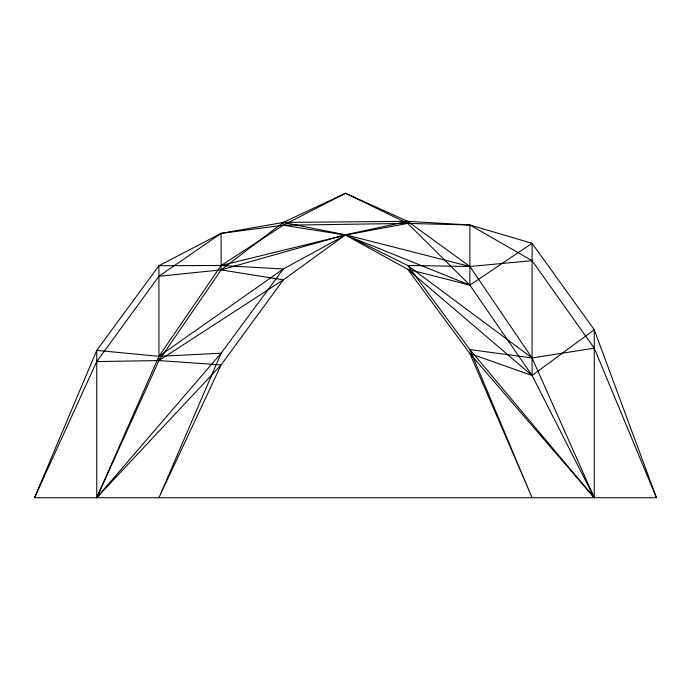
<?xml version="1.0" encoding="UTF-8"?>
<svg xmlns="http://www.w3.org/2000/svg" width="691" height="691" viewBox="0 0 691 691"><rect width="100%" height="100%" fill="white"/><g stroke="black" fill="none" stroke-linecap="round" stroke-linejoin="round"><path stroke-width="1.04" d="M34.55 497.727L96.74 350.372L158.93 265.724L221.12 233.368L283.31 222.424L407.69 221.336L469.88 224.99L532.07 243.31L594.26 329.745L656.45 497.727L34.55 497.727L96.74 361.574L158.93 276.253L221.12 233.368L283.31 225.223L407.69 223.409L469.88 224.99L532.07 260.671L594.26 348.178L656.45 497.727M532.07 260.671L469.88 266.493L345.5 234.785L283.31 279.89L221.12 364.908L96.74 497.727L158.93 356.34L221.12 265.482L283.31 225.223L345.5 193.273L407.69 221.336L469.88 266.493L532.07 357.938L594.26 497.727L594.26 329.745L532.07 375.489L469.88 353.542L407.69 269.257L345.5 235.07L283.31 225.223L283.31 222.424L345.5 193.273L407.69 223.409L469.88 285.133L532.07 375.489L594.26 497.727L469.88 353.542L532.07 497.727L469.88 349.594L407.69 265.465L345.5 234.785L283.31 222.424L221.12 269.887L158.93 360.564L96.74 497.727L96.74 350.372L158.93 356.34L221.12 353.213L283.31 268.98L345.5 235.07L407.69 223.409L407.69 221.336L345.5 234.785L221.12 269.887L158.93 276.253M96.74 497.727L221.12 353.213L158.93 497.727L221.12 364.908L158.93 360.564L96.74 361.574M158.93 356.34L283.31 268.98L221.12 265.482L158.93 265.724L158.93 360.564L283.31 279.89L221.12 269.887L221.12 233.368M221.12 265.482L345.5 235.07L469.88 285.133L532.07 243.31L532.07 375.489L407.69 269.257L469.88 285.133L469.88 224.99M594.26 497.727L469.88 349.594L532.07 357.938L594.26 348.178M469.88 266.493L407.69 265.465L532.07 357.938"/></g></svg>
